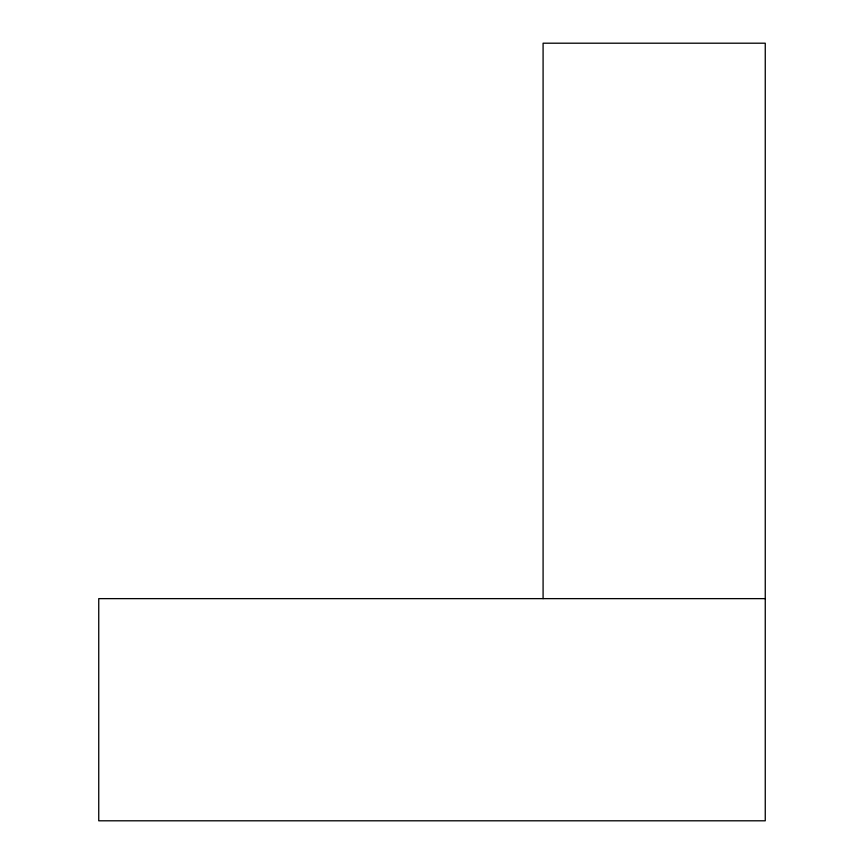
<?xml version="1.0" encoding="UTF-8"?>
<svg xmlns="http://www.w3.org/2000/svg" width="864" height="864" viewBox="0 0 864 864"><rect width="100%" height="100%" fill="white"/><g stroke="black" fill="none" stroke-linecap="round" stroke-linejoin="round"><path stroke-width="1.3" d="M765.256 598.633L98.744 598.633L98.744 820.8L765.256 820.8L765.256 43.2L543.089 43.2L543.089 598.633"/></g></svg>
